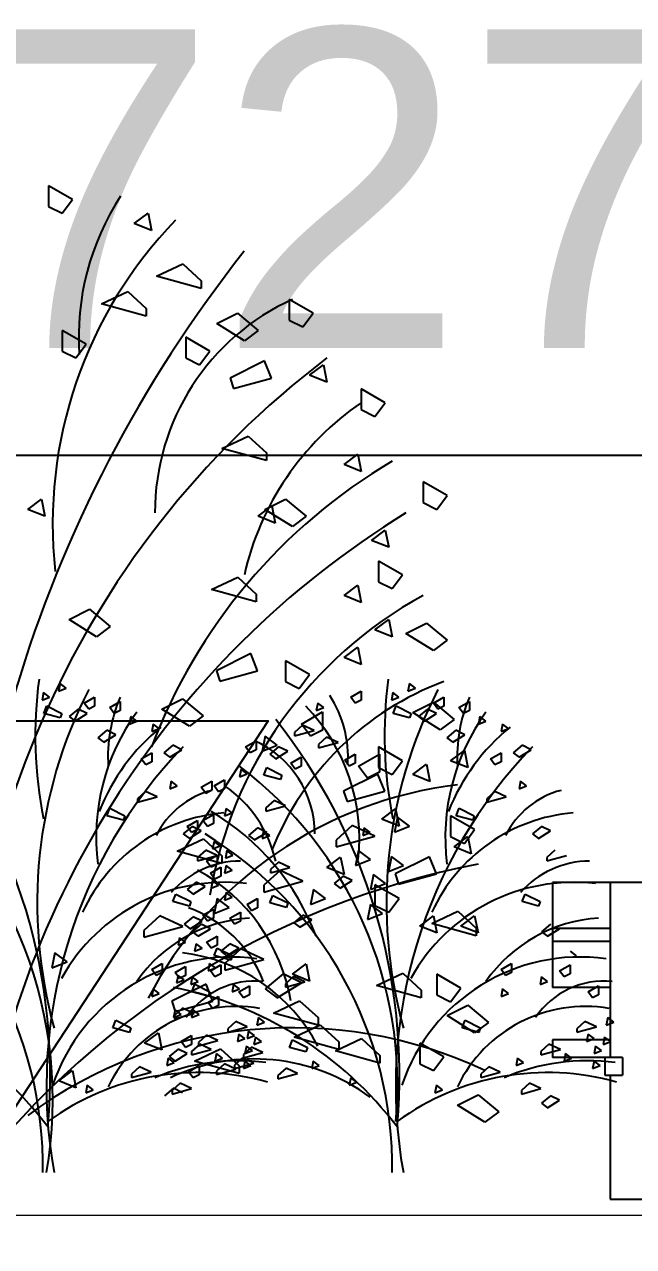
# Model space of a CAD drawing. Header units: millimetres. Extents: x 348 to 2201, y 118 to 1049.
# Drawn here: x 2151.962 to 2153.684, y 346.653 to 350.105 of the extents above; entities that cross this region are included whole.
import ezdxf

# ---------------------------------------------------------------- set-up
doc = ezdxf.new("R2010")
doc.units = ezdxf.units.MM
doc.layers.add('C10', color=7, linetype='Continuous')
doc.layers.add('trees', color=104, linetype='Continuous')
doc.layers.add('mur vue', color=7, linetype='Continuous', lineweight=13)
doc.styles.add('Style-Arial', font='arial.ttf')

# ---------------------------------------------------------------- blocks, each defined once
blk = doc.blocks.new('Arbustos')
at = {"layer": 'trees', "color": 84, "true_color": 0x2aaf18}
for p, q in [((0.0608, 1.811), (0.0608, 1.7527)), ((0.1288, 1.7722), (0.0608, 1.811)), ((0.0996, 1.7333), (0.1288, 1.7722)), ((0.5223, 0.6706), (0.5961, 0.7054)), ((0.6482, 0.6359), (0.5223, 0.6706)), ((0.1774, 0.6149), (0.2357, 0.5663)), ((0.2357, 0.5663), (0.1968, 0.5371)), ((0.4592, 0.2843), (0.3815, 0.3329)), ((0.4981, 0.3135), (0.4592, 0.2843)), ((1.0617, 0.1871), (0.9936, 0.2259)), ((1.1977, 0.1871), (1.2366, 0.2162)), ((1.2366, 0.2162), (1.2463, 0.1676)), ((1.0325, 0.1482), (1.0617, 0.1871)), ((1.0908, 0.1482), (1.1297, 0.1773)), ((1.1297, 0.1773), (1.1394, 0.1287)), ((1.2463, 0.1676), (1.1977, 0.1871)), ((0.9924, 0.1495), (0.8952, 0.1009)), ((0.9936, 0.1676), (1.0325, 0.1482)), ((1.1977, 0.0315), (1.1977, -0.0269)), ((1.2657, -0.0074), (1.1977, 0.0315)), ((0.4251, -0.0684), (0.4989, -0.0336)), ((0.4989, -0.0336), (0.551, -0.0815)), ((1.1977, -0.0269), (1.2366, -0.0463)), ((1.2074, -0.0561), (1.2463, -0.0269)), ((1.2366, -0.0463), (1.2657, -0.0074)), ((1.2463, -0.0269), (1.256, -0.0755)), ((0.551, -0.1032), (0.4251, -0.0684)), ((1.256, -0.0755), (1.2074, -0.0561)), ((0.9887, -0.4477), (1.0625, -0.4129)), ((1.0625, -0.4129), (1.1146, -0.4607)), ((1.1146, -0.4824), (0.9887, -0.4477)), ((1.2269, -0.4548), (1.1588, -0.4159)), ((1.1588, -0.4159), (1.1588, -0.4742)), ((1.1146, -0.4607), (1.1146, -0.4824)), ((1.1588, -0.4742), (1.1977, -0.4937)), ((1.1977, -0.4937), (1.2269, -0.4548)), ((1.188, -0.5326), (1.2463, -0.5034)), ((1.2657, -0.5812), (1.188, -0.5326))]:
    blk.add_line(p, q, dxfattribs=at)
at = {"layer": 'trees', "color": 1}
for p, q in [((0.0608, 1.7527), (0.0996, 1.7333)), ((0.3037, 1.7041), (0.3426, 1.7333)), ((0.3426, 1.7333), (0.3523, 1.6846)), ((0.3523, 1.6846), (0.3037, 1.7041)), ((0.3668, 1.5556), (0.4406, 1.5904)), ((0.4406, 1.5904), (0.4927, 1.5425)), ((0.4927, 1.5208), (0.3668, 1.5556)), ((0.4927, 1.5425), (0.4927, 1.5208)), ((0.2113, 1.4778), (0.2851, 1.5126)), ((0.2851, 1.5126), (0.3372, 1.4647)), ((0.741, 1.4901), (0.741, 1.4318)), ((0.809, 1.4512), (0.741, 1.4901)), ((0.3372, 1.443), (0.2113, 1.4778)), ((0.3372, 1.4647), (0.3372, 1.443)), ((0.5369, 1.4221), (0.5952, 1.4512)), ((0.5952, 1.4512), (0.6535, 1.4026)), ((0.7799, 1.4123), (0.809, 1.4512)), ((0.6147, 1.3734), (0.5369, 1.4221)), ((0.741, 1.4318), (0.7799, 1.4123)), ((0.0996, 1.4026), (0.0996, 1.3443)), ((0.1677, 1.3637), (0.0996, 1.4026)), ((0.4495, 1.3832), (0.4495, 1.3248)), ((0.5175, 1.3443), (0.4495, 1.3832)), ((0.6535, 1.4026), (0.6147, 1.3734)), ((0.0996, 1.3443), (0.1385, 1.3248)), ((0.4495, 1.3248), (0.4883, 1.3054)), ((0.4883, 1.3054), (0.5175, 1.3443)), ((0.6717, 1.3164), (0.5745, 1.2678)), ((0.6911, 1.2678), (0.6717, 1.3164)), ((0.7993, 1.2762), (0.8382, 1.3054)), ((0.8382, 1.3054), (0.8479, 1.2567)), ((0.5745, 1.2678), (0.5842, 1.2386)), ((0.5842, 1.2386), (0.6911, 1.2678)), ((0.8479, 1.2567), (0.7993, 1.2762)), ((0.9451, 1.2373), (0.9451, 1.179)), ((1.0131, 1.1984), (0.9451, 1.2373)), ((0.9451, 1.179), (0.9839, 1.1595)), ((0.9839, 1.1595), (1.0131, 1.1984)), ((0.5514, 1.0694), (0.6252, 1.1041)), ((0.6252, 1.1041), (0.6773, 1.0563)), ((0.6773, 1.0346), (0.5514, 1.0694)), ((0.6773, 1.0563), (0.6773, 1.0346)), ((0.8965, 1.0234), (0.9353, 1.0525)), ((0.9353, 1.0525), (0.9451, 1.0039)), ((0.9451, 1.0039), (0.8965, 1.0234)), ((1.12, 0.9747), (1.12, 0.9164)), ((1.188, 0.9358), (1.12, 0.9747)), ((1.1588, 0.8969), (1.188, 0.9358)), ((0.6535, 0.8775), (0.6924, 0.9067)), ((0.673, 0.8969), (0.7313, 0.9261)), ((0.6924, 0.9067), (0.7021, 0.858)), ((0.7313, 0.9261), (0.7896, 0.8775)), ((1.12, 0.9164), (1.1588, 0.8969)), ((0.7021, 0.858), (0.6535, 0.8775)), ((0.7507, 0.8483), (0.673, 0.8969)), ((0.7896, 0.8775), (0.7507, 0.8483)), ((0.9742, 0.8094), (1.0131, 0.8386)), ((1.0131, 0.8386), (1.0228, 0.79)), ((1.0228, 0.79), (0.9742, 0.8094)), ((1.0617, 0.7122), (0.9936, 0.7511)), ((0.9936, 0.7511), (0.9936, 0.6927)), ((0.9936, 0.6927), (1.0325, 0.6733)), ((1.0325, 0.6733), (1.0617, 0.7122)), ((0.8965, 0.6538), (0.9353, 0.683)), ((0.9353, 0.683), (0.9451, 0.6344)), ((0.9451, 0.6344), (0.8965, 0.6538)), ((1.0714, 0.5469), (1.1297, 0.576)), ((1.1297, 0.576), (1.188, 0.5274)), ((1.1491, 0.4982), (1.0714, 0.5469)), ((1.188, 0.5274), (1.1491, 0.4982)), ((0.9353, 0.508), (0.9451, 0.4593)), ((0.9156, 0.367), (0.9453, 0.384)), ((0.9453, 0.384), (0.9453, 0.3585)), ((1.0345, 0.3797), (1.0302, 0.3585)), ((1.0515, 0.367), (1.0345, 0.3797)), ((1.0812, 0.4052), (1.0769, 0.384)), ((1.0769, 0.384), (1.0982, 0.3925)), ((1.0982, 0.3925), (1.0812, 0.4052)), ((0.8222, 0.35), (0.8179, 0.3287)), ((0.8391, 0.3372), (0.8222, 0.35)), ((0.9283, 0.35), (0.9156, 0.367)), ((0.9453, 0.3585), (0.9283, 0.35)), ((1.0302, 0.3585), (1.0515, 0.367)), ((1.0908, 0.3232), (1.1491, 0.3524)), ((1.1491, 0.35), (1.1788, 0.367)), ((1.1491, 0.3524), (1.2074, 0.3037)), ((1.1619, 0.333), (1.1491, 0.35)), ((1.1788, 0.367), (1.1788, 0.3415)), ((0.8179, 0.3287), (0.8391, 0.3372)), ((1.035, 0.3208), (1.0435, 0.3421)), ((1.0817, 0.3081), (1.035, 0.3208)), ((1.0435, 0.3421), (1.086, 0.3208)), ((1.086, 0.3208), (1.0817, 0.3081)), ((1.1686, 0.2746), (1.0908, 0.3232)), ((1.1321, 0.333), (1.1067, 0.3117)), ((1.1067, 0.3117), (1.1236, 0.299)), ((1.1236, 0.299), (1.1576, 0.3202)), ((1.1576, 0.3202), (1.1321, 0.333)), ((1.1788, 0.3415), (1.1619, 0.333)), ((0.7793, 0.2875), (0.7565, 0.2666)), ((0.8116, 0.2723), (0.7793, 0.2875)), ((1.2074, 0.3037), (1.1686, 0.2746)), ((0.6183, 0.2267), (0.6481, 0.2437)), ((0.7565, 0.2571), (0.8116, 0.2723)), ((0.7565, 0.2666), (0.7565, 0.2571)), ((0.8473, 0.2535), (0.8245, 0.2326)), ((0.8795, 0.2383), (0.8473, 0.2535))]:
    blk.add_line(p, q, dxfattribs=at)
at = {"layer": 'trees', "linetype": 'Continuous'}
for p, q in [((0.1385, 1.3248), (0.1677, 1.3637)), ((0.0025, 0.8969), (0.0413, 0.9261)), ((0.0413, 0.9261), (0.0511, 0.8775)), ((0.0511, 0.8775), (0.0025, 0.8969)), ((0.5961, 0.7054), (0.6482, 0.6576)), ((0.6482, 0.6576), (0.6482, 0.6359)), ((0.1191, 0.5858), (0.1774, 0.6149)), ((0.1968, 0.5371), (0.1191, 0.5858)), ((0.9839, 0.5566), (1.0228, 0.5858)), ((1.0325, 0.5371), (0.9839, 0.5566)), ((1.0228, 0.5858), (1.0325, 0.5371)), ((0.6328, 0.4898), (0.5357, 0.4412)), ((0.6523, 0.4412), (0.6328, 0.4898)), ((0.8965, 0.4788), (0.9353, 0.508)), ((0.7313, 0.4691), (0.7313, 0.4107)), ((0.7993, 0.4302), (0.7313, 0.4691)), ((0.9451, 0.4593), (0.8965, 0.4788)), ((0.5357, 0.4412), (0.5454, 0.412)), ((0.5454, 0.412), (0.6523, 0.4412)), ((0.7701, 0.3913), (0.7993, 0.4302)), ((0.7313, 0.4107), (0.7701, 0.3913)), ((0.3815, 0.3329), (0.4398, 0.3621)), ((0.4398, 0.3621), (0.4981, 0.3135)), ((0.9936, 0.2259), (0.9936, 0.1676)), ((1.0118, 0.1009), (0.9924, 0.1495)), ((1.1394, 0.1287), (1.0908, 0.1482)), ((0.8952, 0.1009), (0.9049, 0.0717)), ((0.9049, 0.0717), (1.0118, 0.1009)), ((1.0034, 0.0217), (1.0422, 0.0509)), ((1.0422, 0.0509), (1.052, 0.0023)), ((1.052, 0.0023), (1.0034, 0.0217)), ((0.551, -0.0815), (0.551, -0.1032)), ((0.8479, -0.1144), (0.8868, -0.0852)), ((0.8868, -0.0852), (0.8965, -0.1339)), ((1.1381, -0.0839), (1.041, -0.1325)), ((1.1576, -0.1325), (1.1381, -0.0839)), ((0.8965, -0.1339), (0.8479, -0.1144)), ((1.041, -0.1325), (1.0507, -0.1617)), ((1.0507, -0.1617), (1.1576, -0.1325)), ((0.9839, -0.163), (0.9839, -0.2214)), ((1.052, -0.2019), (0.9839, -0.163)), ((1.0228, -0.2408), (1.052, -0.2019)), ((0.9839, -0.2214), (1.0228, -0.2408)), ((1.1442, -0.2726), (1.218, -0.2379)), ((1.218, -0.2379), (1.2701, -0.2857)), ((1.1103, -0.2797), (1.1491, -0.2506)), ((1.2701, -0.3074), (1.1442, -0.2726)), ((1.1491, -0.2506), (1.1588, -0.2992)), ((1.2269, -0.2797), (1.2657, -0.2506)), ((1.2657, -0.2506), (1.2755, -0.2992)), ((1.1588, -0.2992), (1.1103, -0.2797)), ((1.2755, -0.2992), (1.2269, -0.2797)), ((1.2701, -0.2857), (1.2701, -0.3074)), ((0.7507, -0.4159), (0.7896, -0.3867)), ((0.7896, -0.3867), (0.7993, -0.4353)), ((0.5065, -0.4437), (0.4093, -0.4923)), ((0.5259, -0.4923), (0.5065, -0.4437)), ((0.7993, -0.4353), (0.7507, -0.4159)), ((0.4093, -0.4923), (0.419, -0.5215)), ((0.419, -0.5215), (0.5259, -0.4923)), ((0.6972, -0.5255), (0.771, -0.4907)), ((0.771, -0.4907), (0.8231, -0.5385)), ((1.2463, -0.5034), (1.3046, -0.552)), ((0.8231, -0.5602), (0.6972, -0.5255)), ((0.8231, -0.5385), (0.8231, -0.5602)), ((1.3046, -0.552), (1.2657, -0.5812)), ((0.3329, -0.6104), (0.3717, -0.5812)), ((0.3717, -0.5812), (0.3815, -0.6298)), ((0.7555, -0.5935), (0.8293, -0.5588)), ((0.8293, -0.5588), (0.8814, -0.6066)), ((0.3815, -0.6298), (0.3329, -0.6104)), ((0.8814, -0.6283), (0.7555, -0.5935)), ((0.8721, -0.6324), (0.9459, -0.5977)), ((0.8814, -0.6066), (0.8814, -0.6283)), ((0.9459, -0.5977), (0.998, -0.6455)), ((1.1103, -0.6104), (1.1103, -0.6687)), ((1.1783, -0.6493), (1.1103, -0.6104)), ((0.4737, -0.6616), (0.5475, -0.6268)), ((0.5475, -0.6268), (0.5996, -0.6747)), ((0.998, -0.6672), (0.8721, -0.6324)), ((0.998, -0.6455), (0.998, -0.6672)), ((1.1491, -0.6882), (1.1783, -0.6493)), ((0.0899, -0.7173), (0.1288, -0.6882)), ((0.1288, -0.6882), (0.1385, -0.7368)), ((0.5996, -0.6964), (0.4737, -0.6616)), ((0.5996, -0.6747), (0.5996, -0.6964)), ((1.1103, -0.6687), (1.1491, -0.6882)), ((0.1385, -0.7368), (0.0899, -0.7173)), ((1.2171, -0.7854), (1.2755, -0.7562)), ((1.2755, -0.7562), (1.3338, -0.8049)), ((1.2949, -0.834), (1.2171, -0.7854)), ((1.3338, -0.8049), (1.2949, -0.834))]:
    blk.add_line(p, q, dxfattribs=at)
at = {"layer": 'trees', "color": 56}
for p, q in [((0.0473, 0.3797), (0.043, 0.3585)), ((0.0643, 0.367), (0.0473, 0.3797)), ((0.094, 0.4052), (0.0897, 0.384)), ((0.0897, 0.384), (0.111, 0.3925)), ((0.111, 0.3925), (0.094, 0.4052)), ((0.043, 0.3585), (0.0643, 0.367)), ((0.1619, 0.35), (0.1916, 0.367)), ((0.1747, 0.333), (0.1619, 0.35)), ((0.1916, 0.367), (0.1916, 0.3415)), ((0.2341, 0.3372), (0.2638, 0.3542)), ((0.2638, 0.3542), (0.2638, 0.3287)), ((0.0478, 0.3208), (0.0563, 0.3421)), ((0.0945, 0.3081), (0.0478, 0.3208)), ((0.0563, 0.3421), (0.0988, 0.3208)), ((0.0988, 0.3208), (0.0945, 0.3081)), ((0.1449, 0.333), (0.1195, 0.3117)), ((0.1195, 0.3117), (0.1364, 0.299)), ((0.1364, 0.299), (0.1704, 0.3202)), ((0.1704, 0.3202), (0.1449, 0.333)), ((0.1916, 0.3415), (0.1747, 0.333)), ((0.2468, 0.3202), (0.2341, 0.3372)), ((0.2638, 0.3287), (0.2468, 0.3202)), ((0.2936, 0.3117), (0.2893, 0.2905)), ((0.3105, 0.299), (0.2936, 0.3117)), ((0.2893, 0.2905), (0.3105, 0.299)), ((0.3572, 0.2905), (0.353, 0.2692)), ((0.353, 0.2692), (0.3742, 0.2777)), ((0.3742, 0.2777), (0.3572, 0.2905)), ((0.2256, 0.2735), (0.2001, 0.2522)), ((0.2001, 0.2522), (0.2171, 0.2395)), ((0.2171, 0.2395), (0.2511, 0.2607)), ((0.2511, 0.2607), (0.2256, 0.2735)), ((0.3233, 0.1927), (0.353, 0.2097)), ((0.353, 0.2097), (0.353, 0.1843)), ((0.4124, 0.231), (0.387, 0.2097)), ((0.387, 0.2097), (0.404, 0.197)), ((0.404, 0.197), (0.4379, 0.2182)), ((0.4379, 0.2182), (0.4124, 0.231)), ((0.336, 0.1758), (0.3233, 0.1927)), ((0.353, 0.1843), (0.336, 0.1758)), ((0.4082, 0.129), (0.404, 0.1078)), ((0.404, 0.1078), (0.4252, 0.1163)), ((0.4252, 0.1163), (0.4082, 0.129)), ((0.4931, 0.112), (0.5229, 0.129)), ((0.5059, 0.095), (0.4931, 0.112)), ((0.5229, 0.129), (0.5229, 0.1035)), ((0.3356, 0.1006), (0.3129, 0.0797)), ((0.3129, 0.0702), (0.3679, 0.0854)), ((0.3129, 0.0797), (0.3129, 0.0702)), ((0.3679, 0.0854), (0.3356, 0.1006)), ((0.5229, 0.1035), (0.5059, 0.095)), ((0.2262, 0.0319), (0.2347, 0.0531)), ((0.2347, 0.0531), (0.2771, 0.0319)), ((0.4974, 0.0185), (0.5271, 0.0355)), ((0.5271, 0.0355), (0.5271, 0.01)), ((0.2729, 0.0191), (0.2262, 0.0319)), ((0.2771, 0.0319), (0.2729, 0.0191)), ((0.4676, 0.0015), (0.4422, -0.0197)), ((0.4931, -0.0112), (0.4676, 0.0015)), ((0.5101, 0.0015), (0.4974, 0.0185)), ((0.5271, 0.01), (0.5101, 0.0015)), ((0.4422, -0.0197), (0.4592, -0.0325)), ((0.4592, -0.0325), (0.4931, -0.0112)), ((0.5055, -0.0652), (0.4827, -0.0861)), ((0.5377, -0.0804), (0.5055, -0.0652)), ((0.5653, -0.0665), (0.5611, -0.0877)), ((0.5823, -0.0792), (0.5653, -0.0665)), ((0.4827, -0.0956), (0.5377, -0.0804)), ((0.4827, -0.0861), (0.4827, -0.0956)), ((0.5611, -0.0877), (0.5823, -0.0792)), ((0.5186, -0.1302), (0.5483, -0.1132)), ((0.5313, -0.1472), (0.5186, -0.1302)), ((0.5483, -0.1132), (0.5483, -0.1387)), ((0.5483, -0.1387), (0.5313, -0.1472)), ((0.4124, -0.2109), (0.4209, -0.1897)), ((0.4209, -0.1897), (0.4634, -0.2109)), ((0.4592, -0.2237), (0.4124, -0.2109)), ((0.4634, -0.2109), (0.4592, -0.2237)), ((0.4974, -0.2492), (0.5271, -0.2322)), ((0.5271, -0.2322), (0.5271, -0.2577)), ((0.5738, -0.2577), (0.6035, -0.2407)), ((0.6035, -0.2407), (0.6035, -0.2662)), ((0.5186, -0.2874), (0.4931, -0.2747)), ((0.5101, -0.2662), (0.4974, -0.2492)), ((0.5271, -0.2577), (0.5101, -0.2662)), ((0.5865, -0.2747), (0.5738, -0.2577)), ((0.6035, -0.2662), (0.5865, -0.2747)), ((0.4676, -0.2959), (0.4846, -0.3087)), ((0.4846, -0.3087), (0.5186, -0.2874)), ((0.5738, -0.3299), (0.5483, -0.3512)), ((0.5653, -0.3639), (0.5993, -0.3427)), ((0.5993, -0.3427), (0.5738, -0.3299)), ((0.5483, -0.3512), (0.5653, -0.3639)), ((0.353, -0.4022), (0.3827, -0.3852)), ((0.3657, -0.4192), (0.353, -0.4022)), ((0.3827, -0.4107), (0.3657, -0.4192)), ((0.3827, -0.3852), (0.3827, -0.4107)), ((0.5186, -0.4064), (0.5483, -0.3894)), ((0.5313, -0.4234), (0.5186, -0.4064)), ((0.5483, -0.3894), (0.5483, -0.4149)), ((0.4676, -0.4234), (0.4634, -0.4447)), ((0.4634, -0.4447), (0.4846, -0.4362)), ((0.4846, -0.4362), (0.4676, -0.4234)), ((0.5483, -0.4149), (0.5313, -0.4234)), ((0.3572, -0.4574), (0.353, -0.4787)), ((0.353, -0.4787), (0.3742, -0.4702)), ((0.3742, -0.4702), (0.3572, -0.4574)), ((0.5993, -0.4659), (0.629, -0.4489)), ((0.612, -0.4829), (0.5993, -0.4659)), ((0.629, -0.4744), (0.612, -0.4829)), ((0.629, -0.4489), (0.629, -0.4744)), ((0.2431, -0.5673), (0.2516, -0.5461)), ((0.2516, -0.5461), (0.2941, -0.5673)), ((0.5904, -0.5496), (0.5676, -0.5705)), ((0.6227, -0.5648), (0.5904, -0.5496)), ((0.6545, -0.5381), (0.6502, -0.5594)), ((0.6502, -0.5594), (0.6715, -0.5509)), ((0.6715, -0.5509), (0.6545, -0.5381)), ((0.2899, -0.5801), (0.2431, -0.5673)), ((0.2941, -0.5673), (0.2899, -0.5801)), ((0.5676, -0.58), (0.6227, -0.5648)), ((0.5676, -0.5705), (0.5676, -0.58)), ((0.5993, -0.5849), (0.595, -0.6061)), ((0.6163, -0.5976), (0.5993, -0.5849)), ((0.4885, -0.6133), (0.4657, -0.6342)), ((0.5208, -0.6285), (0.4885, -0.6133)), ((0.595, -0.6061), (0.6163, -0.5976)), ((0.6205, -0.6189), (0.6163, -0.6401)), ((0.6375, -0.6316), (0.6205, -0.6189)), ((0.646, -0.5934), (0.6417, -0.6146)), ((0.6417, -0.6146), (0.663, -0.6061)), ((0.663, -0.6061), (0.646, -0.5934)), ((0.3997, -0.6529), (0.3955, -0.6741)), ((0.4167, -0.6656), (0.3997, -0.6529)), ((0.4657, -0.6437), (0.5208, -0.6285)), ((0.4657, -0.6342), (0.4657, -0.6437)), ((0.5356, -0.6401), (0.5313, -0.6614)), ((0.5313, -0.6614), (0.5526, -0.6529)), ((0.5526, -0.6529), (0.5356, -0.6401)), ((0.6163, -0.6401), (0.6375, -0.6316)), ((0.3187, -0.6771), (0.2959, -0.698)), ((0.3509, -0.6923), (0.3187, -0.6771)), ((0.3955, -0.6741), (0.4167, -0.6656)), ((0.6163, -0.6614), (0.612, -0.6826)), ((0.612, -0.6826), (0.6333, -0.6741)), ((0.6333, -0.6741), (0.6163, -0.6614)), ((0.2959, -0.7075), (0.3509, -0.6923)), ((0.2959, -0.698), (0.2959, -0.7075)), ((0.4333, -0.7238), (0.4105, -0.7447)), ((0.4656, -0.739), (0.4333, -0.7238)), ((0.1704, -0.7294), (0.1662, -0.7506)), ((0.1662, -0.7506), (0.1874, -0.7421)), ((0.1874, -0.7421), (0.1704, -0.7294)), ((0.4105, -0.7542), (0.4656, -0.739)), ((0.4105, -0.7447), (0.4105, -0.7542))]:
    blk.add_line(p, q, dxfattribs=at)
at = {"layer": 'trees', "color": 3}
for p, q in [((1.2213, 0.3372), (1.251, 0.3542)), ((1.251, 0.3542), (1.251, 0.3287)), ((1.234, 0.3202), (1.2213, 0.3372)), ((1.251, 0.3287), (1.234, 0.3202)), ((1.2808, 0.3117), (1.2765, 0.2905)), ((1.2977, 0.299), (1.2808, 0.3117)), ((1.2765, 0.2905), (1.2977, 0.299)), ((0.6481, 0.2437), (0.6481, 0.2182)), ((1.2128, 0.2735), (1.1873, 0.2522)), ((1.1873, 0.2522), (1.2043, 0.2395)), ((1.2043, 0.2395), (1.2383, 0.2607)), ((1.2383, 0.2607), (1.2128, 0.2735)), ((0.6311, 0.2097), (0.6183, 0.2267)), ((0.6481, 0.2182), (0.6311, 0.2097)), ((0.7117, 0.2267), (0.6863, 0.2055)), ((0.7033, 0.1927), (0.7372, 0.214)), ((0.7372, 0.214), (0.7117, 0.2267)), ((0.8245, 0.2232), (0.8795, 0.2383)), ((0.8245, 0.2326), (0.8245, 0.2232)), ((0.6863, 0.2055), (0.7033, 0.1927)), ((0.7457, 0.18), (0.7754, 0.197)), ((0.7585, 0.163), (0.7457, 0.18)), ((0.7754, 0.197), (0.7754, 0.1715)), ((0.8986, 0.1885), (0.9283, 0.2055)), ((0.9113, 0.1715), (0.8986, 0.1885)), ((0.9283, 0.18), (0.9113, 0.1715)), ((0.9283, 0.2055), (0.9283, 0.18)), ((0.6056, 0.163), (0.6013, 0.1418)), ((0.6013, 0.1418), (0.6226, 0.1503)), ((0.6226, 0.1503), (0.6056, 0.163)), ((0.6698, 0.1466), (0.6783, 0.1678)), ((0.7166, 0.1338), (0.6698, 0.1466)), ((0.6783, 0.1678), (0.7208, 0.1466)), ((0.7208, 0.1466), (0.7166, 0.1338)), ((0.7754, 0.1715), (0.7585, 0.163)), ((0.6986, 0.0751), (0.6759, 0.0542)), ((0.7309, 0.0599), (0.6986, 0.0751)), ((1.3228, 0.1006), (1.3001, 0.0797)), ((1.3001, 0.0702), (1.3551, 0.0854)), ((1.3001, 0.0797), (1.3001, 0.0702)), ((0.5631, 0.0525), (0.5589, 0.0313)), ((0.5589, 0.0313), (0.5801, 0.0398)), ((0.5801, 0.0398), (0.5631, 0.0525)), ((0.6759, 0.0447), (0.7309, 0.0599)), ((0.6759, 0.0542), (0.6759, 0.0447)), ((1.2134, 0.0319), (1.2219, 0.0531)), ((1.2219, 0.0531), (1.2643, 0.0319)), ((1.2601, 0.0191), (1.2134, 0.0319)), ((1.2643, 0.0319), (1.2601, 0.0191)), ((0.6523, -0.0027), (0.6268, -0.024)), ((0.6268, -0.024), (0.6438, -0.0367)), ((0.6438, -0.0367), (0.6778, -0.0155)), ((0.6778, -0.0155), (0.6523, -0.0027)), ((0.6693, -0.0112), (0.665, -0.0325)), ((0.665, -0.0325), (0.6863, -0.024)), ((0.6863, -0.024), (0.6693, -0.0112)), ((0.9538, -0.0027), (0.9495, -0.024)), ((0.9495, -0.024), (0.9708, -0.0155)), ((0.9708, -0.0155), (0.9538, -0.0027)), ((0.7114, -0.0992), (0.6886, -0.1201)), ((0.7436, -0.1144), (0.7114, -0.0992)), ((0.5631, -0.109), (0.5589, -0.1302)), ((0.5589, -0.1302), (0.5801, -0.1217)), ((0.5801, -0.1217), (0.5631, -0.109)), ((0.6886, -0.1295), (0.7436, -0.1144)), ((0.6886, -0.1201), (0.6886, -0.1295)), ((0.8943, -0.1387), (0.8689, -0.16)), ((0.8689, -0.16), (0.8858, -0.1727)), ((0.8858, -0.1727), (0.9198, -0.1515)), ((0.9198, -0.1515), (0.8943, -0.1387)), ((0.5631, -0.1854), (0.5589, -0.2067)), ((0.5589, -0.2067), (0.5801, -0.1982)), ((0.5801, -0.1982), (0.5631, -0.1854)), ((0.6226, -0.2194), (0.6523, -0.2024)), ((0.6523, -0.2024), (0.6523, -0.2279)), ((0.6868, -0.2146), (0.6953, -0.1934)), ((0.6953, -0.1934), (0.7378, -0.2146)), ((0.6353, -0.2364), (0.6226, -0.2194)), ((0.6523, -0.2279), (0.6353, -0.2364)), ((0.7335, -0.2274), (0.6868, -0.2146)), ((0.7378, -0.2146), (0.7335, -0.2274)), ((0.7797, -0.2492), (0.7542, -0.2704)), ((0.7542, -0.2704), (0.7712, -0.2832)), ((0.7712, -0.2832), (0.8052, -0.2619)), ((0.8052, -0.2619), (0.7797, -0.2492)), ((1.4803, -0.2747), (1.4549, -0.2959)), ((1.4549, -0.2959), (1.4718, -0.3087)), ((1.4718, -0.3087), (1.5058, -0.2874)), ((0.4782, -0.3299), (0.474, -0.3512)), ((0.474, -0.3512), (0.4952, -0.3427)), ((0.5297, -0.3633), (0.5382, -0.3421)), ((0.5382, -0.3421), (0.5807, -0.3633)), ((0.5764, -0.3761), (0.5297, -0.3633)), ((0.5807, -0.3633), (0.5764, -0.3761)), ((1.5355, -0.3512), (1.5525, -0.3639)), ((0.4188, -0.4107), (0.4485, -0.3937)), ((0.4315, -0.4277), (0.4188, -0.4107)), ((0.4485, -0.3937), (0.4485, -0.4192)), ((0.5164, -0.3852), (0.5122, -0.4064)), ((0.5122, -0.4064), (0.5334, -0.3979)), ((0.5334, -0.3979), (0.5164, -0.3852)), ((1.3402, -0.4022), (1.3699, -0.3852)), ((1.3529, -0.4192), (1.3402, -0.4022)), ((1.3699, -0.4107), (1.3529, -0.4192)), ((1.3699, -0.3852), (1.3699, -0.4107)), ((1.5058, -0.4064), (1.5355, -0.3894)), ((1.5185, -0.4234), (1.5058, -0.4064)), ((1.5355, -0.3894), (1.5355, -0.4149)), ((0.4272, -0.4192), (0.423, -0.4404)), ((0.423, -0.4404), (0.4442, -0.4319)), ((0.4442, -0.4319), (0.4272, -0.4192)), ((0.4485, -0.4192), (0.4315, -0.4277)), ((0.466, -0.4653), (0.4745, -0.4441)), ((0.4745, -0.4441), (0.517, -0.4653)), ((0.5844, -0.4447), (0.5801, -0.4659)), ((0.6013, -0.4574), (0.5844, -0.4447)), ((0.7538, -0.4221), (0.7311, -0.443)), ((0.7311, -0.4525), (0.7861, -0.4373)), ((0.7311, -0.443), (0.7311, -0.4525)), ((0.7861, -0.4373), (0.7538, -0.4221)), ((1.4549, -0.4234), (1.4506, -0.4447)), ((1.4506, -0.4447), (1.4718, -0.4362)), ((1.4718, -0.4362), (1.4549, -0.4234)), ((1.5355, -0.4149), (1.5185, -0.4234)), ((0.5127, -0.4781), (0.466, -0.4653)), ((0.5122, -0.4957), (0.5419, -0.4787)), ((0.517, -0.4653), (0.5127, -0.4781)), ((0.5419, -0.4787), (0.5419, -0.5042)), ((0.5801, -0.4659), (0.6013, -0.4574)), ((1.3444, -0.4574), (1.3402, -0.4787)), ((1.3402, -0.4787), (1.3614, -0.4702)), ((1.3614, -0.4702), (1.3444, -0.4574)), ((1.5865, -0.4659), (1.6162, -0.4489)), ((1.5992, -0.4829), (1.5865, -0.4659)), ((1.6162, -0.4744), (1.5992, -0.4829)), ((1.6162, -0.4489), (1.6162, -0.4744)), ((0.4188, -0.5169), (0.4145, -0.5381)), ((0.4396, -0.5114), (0.4168, -0.5322)), ((0.4357, -0.5297), (0.4188, -0.5169)), ((0.4719, -0.5265), (0.4396, -0.5114)), ((0.4697, -0.5169), (0.4655, -0.5381)), ((0.4867, -0.5297), (0.4697, -0.5169)), ((0.5249, -0.5127), (0.5122, -0.4957)), ((0.5419, -0.5042), (0.5249, -0.5127)), ((0.4145, -0.5381), (0.4357, -0.5297)), ((0.4168, -0.5417), (0.4719, -0.5265)), ((0.4168, -0.5322), (0.4168, -0.5417)), ((0.4655, -0.5381), (0.4867, -0.5297)), ((1.2304, -0.5673), (1.2388, -0.5461)), ((1.2388, -0.5461), (1.2813, -0.5673)), ((1.5776, -0.5496), (1.5548, -0.5705)), ((1.6099, -0.5648), (1.5776, -0.5496)), ((1.6417, -0.5381), (1.6374, -0.5594)), ((1.6374, -0.5594), (1.6587, -0.5509)), ((1.6587, -0.5509), (1.6417, -0.5381)), ((0.6268, -0.5764), (0.6226, -0.5976)), ((0.6438, -0.5891), (0.6268, -0.5764)), ((1.2771, -0.5801), (1.2304, -0.5673)), ((1.2813, -0.5673), (1.2771, -0.5801)), ((1.5548, -0.58), (1.6099, -0.5648)), ((1.5548, -0.5705), (1.5548, -0.58)), ((1.5865, -0.5849), (1.5822, -0.6061)), ((1.6035, -0.5976), (1.5865, -0.5849)), ((0.4357, -0.6061), (0.4655, -0.5891)), ((0.4485, -0.6231), (0.4357, -0.6061)), ((0.4655, -0.6146), (0.4485, -0.6231)), ((0.4655, -0.5891), (0.4655, -0.6146)), ((0.5076, -0.5878), (0.4848, -0.6087)), ((0.4848, -0.6182), (0.5398, -0.603)), ((0.4848, -0.6087), (0.4848, -0.6182)), ((0.5398, -0.603), (0.5076, -0.5878)), ((0.6226, -0.5976), (0.6438, -0.5891)), ((1.4757, -0.6133), (1.4529, -0.6342)), ((1.508, -0.6285), (1.4757, -0.6133)), ((1.5822, -0.6061), (1.6035, -0.5976)), ((1.6077, -0.6189), (1.6035, -0.6401)), ((1.6247, -0.6316), (1.6077, -0.6189)), ((1.6332, -0.5934), (1.6289, -0.6146)), ((1.6289, -0.6146), (1.6502, -0.6061)), ((1.6502, -0.6061), (1.6332, -0.5934)), ((0.4272, -0.6274), (0.4018, -0.6486)), ((0.4018, -0.6486), (0.4188, -0.6614)), ((0.4188, -0.6614), (0.4527, -0.6401)), ((0.4527, -0.6401), (0.4272, -0.6274)), ((0.6095, -0.6516), (0.5867, -0.6725)), ((0.6417, -0.6668), (0.6095, -0.6516)), ((0.6349, -0.6218), (0.6122, -0.6427)), ((0.6122, -0.6522), (0.6672, -0.637)), ((0.6122, -0.6427), (0.6122, -0.6522)), ((0.6672, -0.637), (0.6349, -0.6218)), ((1.3869, -0.6529), (1.3827, -0.6741)), ((1.4039, -0.6656), (1.3869, -0.6529)), ((1.4529, -0.6437), (1.508, -0.6285)), ((1.4529, -0.6342), (1.4529, -0.6437)), ((1.5228, -0.6401), (1.5185, -0.6614)), ((1.5185, -0.6614), (1.5398, -0.6529)), ((1.5398, -0.6529), (1.5228, -0.6401)), ((1.6035, -0.6401), (1.6247, -0.6316)), ((0.457, -0.6911), (0.4867, -0.6741)), ((0.4867, -0.6741), (0.4867, -0.6996)), ((0.5585, -0.6686), (0.5357, -0.6895)), ((0.5357, -0.699), (0.5908, -0.6838)), ((0.5357, -0.6895), (0.5357, -0.699)), ((0.5908, -0.6838), (0.5585, -0.6686)), ((0.5867, -0.682), (0.6417, -0.6668)), ((0.5867, -0.6725), (0.5867, -0.682)), ((0.7326, -0.6813), (0.7098, -0.7022)), ((0.7649, -0.6965), (0.7326, -0.6813)), ((0.8094, -0.6614), (0.8052, -0.6826)), ((0.8052, -0.6826), (0.8264, -0.6741)), ((0.8264, -0.6741), (0.8094, -0.6614)), ((1.3059, -0.6771), (1.2831, -0.698)), ((1.3381, -0.6923), (1.3059, -0.6771)), ((1.3827, -0.6741), (1.4039, -0.6656)), ((1.6035, -0.6614), (1.5992, -0.6826)), ((1.5992, -0.6826), (1.6205, -0.6741)), ((1.6205, -0.6741), (1.6035, -0.6614)), ((0.4697, -0.7081), (0.457, -0.6911)), ((0.4867, -0.6996), (0.4697, -0.7081)), ((0.7098, -0.7117), (0.7649, -0.6965)), ((0.7098, -0.7022), (0.7098, -0.7117)), ((0.9156, -0.7081), (0.9113, -0.7294)), ((0.9113, -0.7294), (0.9326, -0.7209)), ((0.9326, -0.7209), (0.9156, -0.7081)), ((1.2831, -0.7075), (1.3381, -0.6923)), ((1.2831, -0.698), (1.2831, -0.7075)), ((1.4205, -0.7238), (1.3977, -0.7447)), ((1.4528, -0.739), (1.4205, -0.7238)), ((0.4145, -0.7379), (0.389, -0.7591)), ((0.44, -0.7506), (0.4145, -0.7379)), ((1.1576, -0.7294), (1.1534, -0.7506)), ((1.1534, -0.7506), (1.1746, -0.7421)), ((1.1746, -0.7421), (1.1576, -0.7294)), ((1.3977, -0.7542), (1.4528, -0.739)), ((1.3977, -0.7447), (1.3977, -0.7542)), ((1.4803, -0.7591), (1.4549, -0.7804)), ((1.5058, -0.7719), (1.4803, -0.7591)), ((1.4549, -0.7804), (1.4718, -0.7931)), ((1.4718, -0.7931), (1.5058, -0.7719))]:
    blk.add_line(p, q, dxfattribs=at)
at = {"layer": 'trees'}
for p, q in [((0.7758, 0.2908), (0.8353, 0.3248)), ((0.8353, 0.3248), (0.8353, 0.2738)), ((0.8013, 0.2568), (0.7758, 0.2908)), ((1.3444, 0.2905), (1.3402, 0.2692)), ((1.3402, 0.2692), (1.3614, 0.2777)), ((1.3614, 0.2777), (1.3444, 0.2905)), ((0.8353, 0.2738), (0.8013, 0.2568)), ((1.3105, 0.1927), (1.3402, 0.2097)), ((1.3402, 0.2097), (1.3402, 0.1843)), ((1.3996, 0.231), (1.3742, 0.2097)), ((1.3742, 0.2097), (1.3912, 0.197)), ((1.3912, 0.197), (1.4251, 0.2182)), ((1.4251, 0.2182), (1.3996, 0.231)), ((0.9372, 0.1718), (0.9966, 0.2058)), ((0.9966, 0.2058), (0.9966, 0.1548)), ((1.3232, 0.1758), (1.3105, 0.1927)), ((1.3402, 0.1843), (1.3232, 0.1758)), ((0.9627, 0.1378), (0.9372, 0.1718)), ((0.9966, 0.1548), (0.9627, 0.1378)), ((0.5292, 0.1163), (0.5589, 0.1333)), ((0.5419, 0.0993), (0.5292, 0.1163)), ((0.5589, 0.1078), (0.5419, 0.0993)), ((0.5589, 0.1333), (0.5589, 0.1078)), ((1.3954, 0.129), (1.3912, 0.1078)), ((1.3912, 0.1078), (1.4124, 0.1163)), ((1.4124, 0.1163), (1.3954, 0.129)), ((1.3551, 0.0854), (1.3228, 0.1006)), ((0.4527, 0.0015), (0.4824, 0.0185)), ((0.4655, -0.0155), (0.4527, 0.0015)), ((0.4824, 0.0185), (0.4824, -0.007)), ((0.9194, 0.0044), (0.8739, -0.0373)), ((0.984, -0.0259), (0.9194, 0.0044)), ((1.0476, 0.0273), (1.0391, -0.0151)), ((1.0391, -0.0151), (1.0816, 0.0019)), ((1.0816, 0.0019), (1.0476, 0.0273)), ((1.4549, 0.0015), (1.4294, -0.0197)), ((1.4803, -0.0112), (1.4549, 0.0015)), ((0.4824, -0.007), (0.4655, -0.0155)), ((0.8739, -0.0563), (0.984, -0.0259)), ((1.4294, -0.0197), (1.4464, -0.0325)), ((1.4464, -0.0325), (1.4803, -0.0112)), ((0.5292, -0.041), (0.5249, -0.0622)), ((0.5249, -0.0622), (0.5461, -0.0537)), ((0.5461, -0.0537), (0.5292, -0.041)), ((0.8739, -0.0373), (0.8739, -0.0563)), ((0.9372, -0.0661), (0.9287, -0.1086)), ((0.9711, -0.0916), (0.9372, -0.0661)), ((1.4927, -0.0652), (1.4699, -0.0861)), ((0.5079, -0.0962), (0.5377, -0.0792)), ((0.5207, -0.1132), (0.5079, -0.0962)), ((0.5377, -0.0792), (0.5377, -0.1047)), ((0.9287, -0.1086), (0.9711, -0.0916)), ((1.0306, -0.0831), (1.0221, -0.1256)), ((1.0646, -0.1086), (1.0306, -0.0831)), ((1.4699, -0.0956), (1.5249, -0.0804)), ((1.4699, -0.0861), (1.4699, -0.0956)), ((0.5377, -0.1047), (0.5207, -0.1132)), ((0.9796, -0.1341), (0.9711, -0.1766)), ((1.0136, -0.1596), (0.9796, -0.1341)), ((1.0221, -0.1256), (1.0646, -0.1086)), ((0.4782, -0.1557), (0.4527, -0.1769)), ((0.4697, -0.1897), (0.5037, -0.1685)), ((0.5037, -0.1685), (0.4782, -0.1557)), ((0.5249, -0.1515), (0.5207, -0.1727)), ((0.5207, -0.1727), (0.5419, -0.1642)), ((0.5419, -0.1642), (0.5249, -0.1515)), ((0.9711, -0.1766), (1.0136, -0.1596)), ((0.4527, -0.1769), (0.4697, -0.1897)), ((0.8098, -0.1766), (0.8013, -0.2191)), ((0.8013, -0.2191), (0.8438, -0.2021)), ((0.8438, -0.2021), (0.8098, -0.1766)), ((1.3996, -0.2109), (1.4081, -0.1897)), ((1.4081, -0.1897), (1.4506, -0.2109)), ((0.9711, -0.2191), (0.9627, -0.2616)), ((1.0051, -0.2446), (0.9711, -0.2191)), ((1.4464, -0.2237), (1.3996, -0.2109)), ((1.4506, -0.2109), (1.4464, -0.2237)), ((0.4697, -0.2534), (0.4442, -0.2747)), ((0.4442, -0.2747), (0.4612, -0.2874)), ((0.4612, -0.2874), (0.4952, -0.2662)), ((0.4931, -0.2747), (0.4676, -0.2959)), ((0.4952, -0.2662), (0.4697, -0.2534)), ((0.9627, -0.2616), (1.0051, -0.2446)), ((0.5079, -0.3257), (0.5377, -0.3087)), ((0.5377, -0.3087), (0.5377, -0.3342)), ((0.4315, -0.3129), (0.4272, -0.3342)), ((0.4272, -0.3342), (0.4485, -0.3257)), ((0.4485, -0.3257), (0.4315, -0.3129)), ((0.4952, -0.3427), (0.4782, -0.3299)), ((0.5207, -0.3427), (0.5079, -0.3257)), ((0.5377, -0.3342), (0.5207, -0.3427))]:
    blk.add_line(p, q, dxfattribs=at)
at = {"layer": 'trees', "color": 96}
for p, q in [((0.6739, 0.2568), (0.6654, 0.2143)), ((0.7079, 0.2313), (0.6739, 0.2568)), ((0.6654, 0.2143), (0.7079, 0.2313)), ((0.7156, -0.123), (0.6701, -0.1648)), ((0.7801, -0.1534), (0.7156, -0.123)), ((0.6701, -0.1838), (0.7801, -0.1534)), ((0.6701, -0.1648), (0.6701, -0.1838)), ((0.538, -0.2021), (0.5295, -0.2446)), ((0.572, -0.2276), (0.538, -0.2021)), ((0.5295, -0.2446), (0.572, -0.2276)), ((0.3759, -0.2505), (0.3304, -0.2923)), ((0.4404, -0.2809), (0.3759, -0.2505)), ((0.3304, -0.3113), (0.4404, -0.2809)), ((0.3304, -0.2923), (0.3304, -0.3113)), ((0.6052, -0.344), (0.5597, -0.3858)), ((0.6697, -0.3744), (0.6052, -0.344)), ((0.0794, -0.3551), (0.0709, -0.3976)), ((0.1134, -0.3806), (0.0794, -0.3551)), ((0.5597, -0.4048), (0.6697, -0.3744)), ((0.0709, -0.3976), (0.1134, -0.3806)), ((0.5597, -0.3858), (0.5597, -0.4048)), ((0.7249, -0.4146), (0.6739, -0.4571)), ((0.7079, -0.4826), (0.7758, -0.4401)), ((0.7758, -0.4401), (0.7249, -0.4146)), ((0.6739, -0.4571), (0.7079, -0.4826))]:
    blk.add_line(p, q, dxfattribs=at)
at = {"layer": 'trees', "color": 97, "true_color": 0x279b30}
for p, q in [((0.742, -0.6226), (0.7505, -0.6013)), ((0.7505, -0.6013), (0.793, -0.6226)), ((0.7887, -0.6353), (0.742, -0.6226)), ((0.793, -0.6226), (0.7887, -0.6353))]:
    blk.add_line(p, q, dxfattribs=at)
at = {"layer": 'trees', "color": 55, "true_color": 0x97922b}
for centre, radius, start, end in [((0.8743, 1.3841), 0.7278, 146.8723, 183.9065), ((1.3039, 0.8566), 1.2311, 135.867, 186.2808), ((3.5092, -0.671), 3.6954, 141.5621, 185.2163), ((1.0225, 0.8882), 0.6605, 114.2978, 180.0834), ((1.3983, 0.535), 0.8034, 124.3441, 167.2635), ((1.8413, -0.3387), 1.5925, 120.523, 159.2317), ((1.6868, -0.3874), 1.1855, 118.5645, 170.5246), ((1.472, -0.3747), 0.8386, 110.5024, 158.3822), ((0.4021, -0.0331), 0.5379, 353.7192, 44.133), ((0.5251, -0.0193), 0.2886, 359.9166, 65.7022), ((1.3512, -1.0112), 1.1381, 96.7634, 152.401), ((0.3608, -0.1736), 0.3511, 12.7365, 55.6559), ((0.1672, -0.5554), 0.6959, 20.7683, 59.477), ((-0.067, -0.9597), 1.0996, 359.14, 58.7374), ((1.7326, -2.4478), 2.3872, 101.0397, 143.7273), ((0.2348, -0.5767), 0.518, 9.4754, 61.4355), ((0.3286, -0.5712), 0.3664, 21.6178, 69.4976), ((0.3814, -0.8493), 0.4973, 27.599, 83.2366), ((0.2148, -1.477), 1.0432, 37.0603, 78.9603), ((0.7545, -1.8335), 1.2664, 64.7425, 126.4309), ((0.6421, -1.2086), 0.5534, 53.5691, 115.2575), ((1.584, -1.2649), 0.6045, 82.4961, 112.9071), ((1.471, -1.4149), 0.7212, 74.2197, 125.9898)]:
    blk.add_arc(centre, radius, start, end, dxfattribs=at)
at = {"layer": 'trees', "color": 45, "true_color": 0xba8d4a}
for centre, radius, start, end in [((2.4138, -0.7348), 2.5873, 127.2463, 185.7372), ((2.1999, 0.2581), 1.189, 172.2748, 191.4177), ((0.5898, 0.1974), 0.318, 356.0935, 33.1277), ((1.787, -0.0302), 0.6043, 144.0621, 187.0862), ((1.7351, -0.1709), 0.5844, 129.1996, 158.4216), ((2.4244, -0.7322), 1.3819, 136.0573, 190.1685), ((1.5736, -0.1354), 0.2472, 104.9017, 153.2105), ((1.5852, -0.443), 0.4846, 94.8704, 155.3167), ((1.5912, -0.3556), 0.2594, 90.1025, 139.0048), ((1.5458, -0.6826), 0.5263, 83.2482, 151.0285), ((1.6402, -0.674), 0.417, 93.3044, 145.2292), ((1.5637, -0.8987), 0.5314, 82.0191, 161.4214), ((1.6317, -0.6688), 0.2337, 84.4177, 146.017), ((1.5781, -0.9076), 0.4008, 80.2511, 154.2666)]:
    blk.add_arc(centre, radius, start, end, dxfattribs=at)
at = {"layer": 'trees', "color": 49, "true_color": 0x594322}
for centre, radius, start, end in [((2.4183, -1.3054), 2.5732, 121.5615, 173.977), ((2.3406, -0.2152), 1.3242, 152.8898, 195.4454), ((-0.5616, -0.7006), 1.6148, 355.0546, 38.4379), ((-0.0829, -0.7285), 1.1306, 354.7793, 52.7537)]:
    blk.add_arc(centre, radius, start, end, dxfattribs=at)
at = {"layer": 'trees', "color": 56}
for centre, radius, start, end in [((1.2127, 0.2581), 1.189, 172.2748, 191.4177), ((1.3534, -0.2152), 1.3242, 152.8898, 195.4454), ((0.6609, 0.1973), 0.4318, 156.8611, 183.4215), ((0.7998, -0.0302), 0.6043, 144.0621, 187.0862), ((-1.5488, -0.7006), 1.6148, 355.0546, 38.4379), ((0.7479, -0.1709), 0.5844, 129.1996, 158.4216), ((1.4372, -0.7322), 1.3819, 136.0573, 190.1685), ((-1.1249, -0.7717), 1.1982, 350.1733, 51.9189), ((0.5864, -0.1354), 0.2472, 104.9017, 153.2105), ((0.598, -0.443), 0.4846, 94.8704, 155.3167), ((-1.0542, -0.9597), 1.0996, 359.14, 58.7374), ((0.604, -0.3556), 0.2594, 90.1025, 139.0048), ((0.5586, -0.6826), 0.5263, 83.2482, 151.0285), ((0.653, -0.674), 0.417, 93.3044, 145.2292), ((0.5765, -0.8987), 0.5314, 82.0191, 161.4214), ((0.6445, -0.6688), 0.2337, 84.4177, 146.017), ((-0.7724, -1.477), 1.0432, 37.0603, 78.9603), ((0.5909, -0.9076), 0.4008, 80.2511, 154.2666), ((0.5968, -1.2649), 0.6045, 82.4961, 112.9071), ((0.4838, -1.4149), 0.7212, 74.2197, 125.9898)]:
    blk.add_arc(centre, radius, start, end, dxfattribs=at)
at = {"layer": 'trees', "color": 3}
blk.add_arc((1.6481, 0.1973), 0.4318, 156.8611, 183.4215, dxfattribs=at)
blk = doc.blocks.new('Banco De Praça Madeira')
at = {"layer": 'C10'}
for p, q in [((1.7125, 0.8937), (-0.2875, 0.8937)), ((-0.2875, 0.8937), (-0.2875, 0.5973)), ((-0.125, 0.8937), (-0.125, 0.4)), ((0, 0.8937), (0, 0)), ((1.425, 0.8937), (1.425, 0)), ((1.55, 0.8937), (1.55, 0.4)), ((1.7125, 0.8937), (1.7125, 0.5973)), ((-0.125, 0.7638), (-0.2875, 0.7638)), ((1.425, 0.7638), (0, 0.7638)), ((1.7125, 0.7638), (1.55, 0.7638)), ((-0.125, 0.7272), (-0.2875, 0.7272)), ((1.425, 0.7272), (0, 0.7272)), ((1.7125, 0.7272), (1.55, 0.7272)), ((-0.125, 0.5973), (-0.2875, 0.5973)), ((1.425, 0.5973), (0, 0.5973)), ((1.7125, 0.5973), (1.55, 0.5973)), ((-0.125, 0.45), (-0.2875, 0.45)), ((-0.2875, 0.45), (-0.2875, 0.4)), ((1.425, 0.45), (0, 0.45)), ((1.7125, 0.45), (1.55, 0.45)), ((1.7125, 0.45), (1.7125, 0.4)), ((-0.09, 0.4), (-0.2875, 0.4)), ((-0.14, 0.4), (-0.14, 0.35)), ((-0.09, 0.4), (-0.09, 0.35)), ((1.425, 0.4), (0, 0.4)), ((1.515, 0.4), (1.515, 0.35)), ((1.7125, 0.4), (1.515, 0.4)), ((1.565, 0.4), (1.565, 0.35)), ((-0.14, 0.35), (-0.09, 0.35)), ((-0.125, 0.35), (-0.125, 0)), ((1.565, 0.35), (1.515, 0.35)), ((1.55, 0.35), (1.55, 0)), ((-0.125, 0), (0, 0)), ((1.425, 0), (1.55, 0))]:
    blk.add_line(p, q, dxfattribs=at)
blk = doc.blocks.new('Cota de Nivel Sentido Direito')
blk.add_lwpolyline([(2.8175, 2.0667), (0, 2.0667), (0, 1.3174), (0.8878, 1.3174), (0, -0.0357), (-0.8878, 1.3174), (0, 1.3174), (0, -0.0357)])

msp = doc.modelspace()

# ---------------------------------------------------------------- linework, layer by layer
at = {"layer": 'mur vue'}
msp.add_lwpolyline([(2189.1645, 348.4536), (2172.1014, 348.4536), (2169.1652, 347.9004), (2162.1702, 347.9004), (2156.5421, 346.7406), (2150.205, 346.7406), (2145.4375, 345.709), (2136.2425, 345.6789), (2130.5113, 344.7934), (2121.914, 344.7934), (2112.8541, 343.8642), (1996.9646, 343.7274)], dxfattribs=at)

# ---------------------------------------------------------------- block references
for name, p in [('Cota de Nivel Sentido Direito', (2151.7637, 346.8207)), ('Banco De Praça Madeira', (2153.7429, 346.7873))]:
    msp.add_blockref(name, p)
msp.add_blockref('Arbustos', (2151.9693, 347.8382), dxfattribs=at)

# ---------------------------------------------------------------- texts
at = {"insert": (2151.8084, 350.0914), "char_height": 2.5, "attachment_point": 1, "style": 'Style-Arial'}
msp.add_mtext_dynamic_manual_height_columns('\\pt1092.5;{\\H0.36x;727.57}', width=4.361878, gutter_width=1, heights=[1.8608], dxfattribs=at)

doc.saveas('drawing.dxf')
